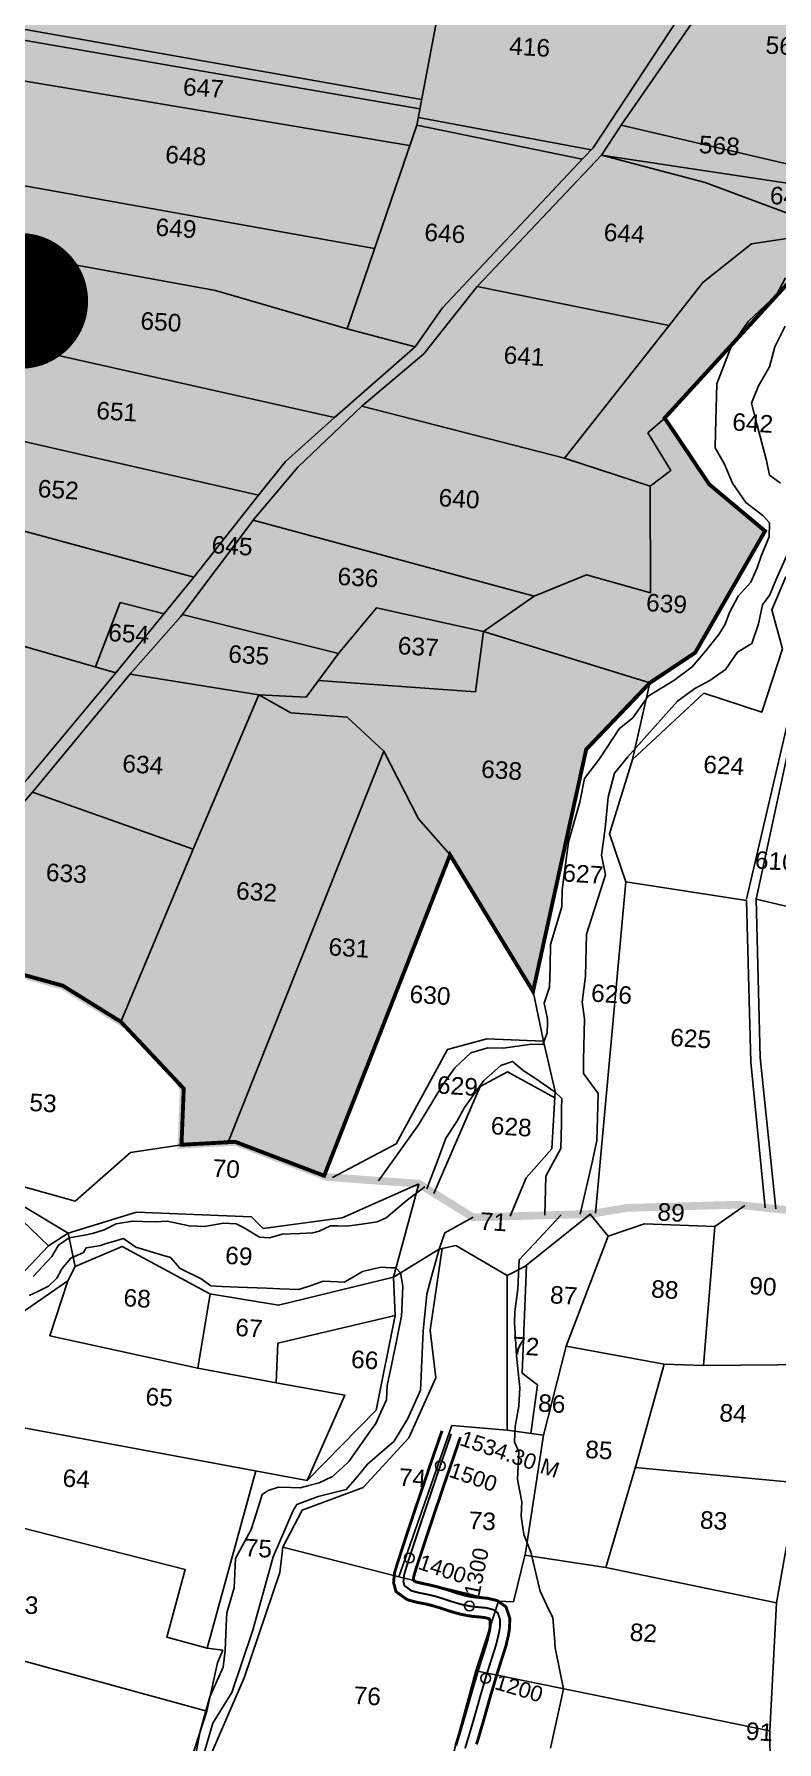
# Model space of a CAD drawing. Header units: inches. Extents: x 198958 to 218693, y 1596361 to 1611769.
# Drawn here: x 204642 to 205405, y 1605805 to 1607558 of the extents above; entities that cross this region are included whole.
import ezdxf
from ezdxf.enums import TextEntityAlignment as Align

# ---------------------------------------------------------------- set-up
doc = ezdxf.new("R2010")
doc.units = ezdxf.units.IN
doc.header["$LTSCALE"] = 15
doc.header["$MEASUREMENT"] = 0
doc.header["$PDMODE"] = 32
doc.header["$PDSIZE"] = 10
doc.linetypes.add('ACAD_ISO02W100', pattern=[15, 12, -3])
doc.linetypes.add('HIDDEN2', pattern=[0.1875, 0.125, -0.0625])
for name, color, linetype in [('CANAL1', 7, 'Continuous'), ('CHANAGE', 1, 'Continuous'), ('PLOT', 7, 'Continuous'), ('PLOTS', 7, 'Continuous'), ('PLOTS NO', 7, 'Continuous'), ('STREAMS', 4, 'Continuous'), ('text2', 7, 'Continuous'), ('VILLAGE BOUNDAY', 5, 'Continuous'), ('WUA-11', 3, 'Continuous')]:
    doc.layers.add(name, color=color, linetype=linetype)
doc.styles.get("Standard").update_dxf_attribs({"font": 'arial.ttf'})

msp = doc.modelspace()

# ---------------------------------------------------------------- hatches: boundary and pattern name
at = {"layer": 'PLOTS NO', "true_color": 0xfeeab9}
h = msp.add_hatch(color=254, dxfattribs=at)
h.dxf.hatch_style = 1
h.paths.add_polyline_path([(203614.5, 1606717.2), (203635.6, 1606729.9), (203659.1, 1606760.9), (203734.2, 1606879.4), (203795.7, 1606973.1), (203880, 1607094.2), (203940.3, 1607182.1), (204037.8, 1607317.2), (204090.6, 1607398.2), (204137.3, 1607496.5), (204215.5, 1607643.5), (204224, 1607680), (204255.1, 1607698.1), (204292.3, 1607720.6), (204377.9, 1607781.9), (204510, 1607904.2), (204591.9, 1607979.3), (204653.1, 1607968.3), (204680.3, 1607986.5), (204765.7, 1607988.1), (204874.6, 1607974), (205014.5, 1607969.1), (205062.3, 1607961), (205074.9, 1607990.3), (205106.6, 1608029.8), (205150.3, 1608070.2), (205213.2, 1608099.8), (205271, 1608103.1), (205328.8, 1608106.4), (205388.5, 1608109.8), (205430.8, 1608125.3), (205538.5, 1608245.5), (205687.4, 1608184.7), (205696.3, 1608176), (205699, 1608165), (205751.4, 1608164.6), (205752.5, 1608151.8), (205748.1, 1608083.1), (205744.7, 1608022.3), (205706.7, 1607945.1), (205575.4, 1607844.6), (205540.4, 1607747.4), (205532.9, 1607690.5), (205520.2, 1607594.2), (205475, 1607410.6), (205472.3, 1607396.2), (205465.3, 1607355.4), (205289.8, 1607163.6), (205335.6, 1607095.5), (205392.9, 1607047.6), (205321.2, 1606922.8), (205274.6, 1606891.8), (205209.2, 1606823.4), (205154.6, 1606575), (205069.4, 1606715.2), (204940.1, 1606385.8), (204848.8, 1606420.6), (204793.6, 1606417.6), (204795.9, 1606475.2), (204731.4, 1606543.8), (204671.7, 1606580.9), (204588.7, 1606603.8), (204579.4, 1606605.3), (204380.2, 1606637.7), (204291.1, 1606651.5), (204249.7, 1606658), (204081, 1606699.8), (203952, 1606729.4), (203844, 1606733.5), (203727.1, 1606727.3), (203692.6, 1606725.3)])
at = {"layer": 'text2'}
h = msp.add_hatch(dxfattribs=at)
h.set_pattern_fill('ANSI31', color=5)
h.set_pattern_definition([(45, (13764.51702, -5394.74137), (-0.088388347648, 0.088388347648), [])])
edge = h.paths.add_edge_path()
edge.add_arc((204628, 1607283.9), 69.1, 0, 360)
h.paths.add_polyline_path([(204549.3, 1607252.8), (204706.6, 1607252.8), (204706.6, 1607314.9), (204549.3, 1607314.9)], flags=9)

# ---------------------------------------------------------------- linework, layer by layer
at = {"layer": 'CANAL1', "color": 200, "linetype": 'ByBlock', "ltscale": 40, "const_width": 3}
for points in [[(205075.2, 1605800.8), (205077.4, 1605808), (205079.6, 1605815.2), (205082, 1605823.3), (205083.8, 1605829.5), (205085.9, 1605836.7), (205088.9, 1605847.3), (205090, 1605851.3), (205092.1, 1605858.7), (205094.3, 1605866), (205096.5, 1605873.4), (205098.7, 1605880.7), (205100.9, 1605887.9), (205103.4, 1605895.5), (205105.4, 1605901.8), (205107.4, 1605908.5), (205109.8, 1605918.5), (205110.5, 1605922.6), (205110.7, 1605928.3), (205109.9, 1605930.8), (205109.5, 1605931.1), (205104.6, 1605932.3), (205093.2, 1605933.4), (205087.9, 1605934.1), (205079.7, 1605935.8), (205072.1, 1605937.9), (205066.9, 1605939.5), (205058.3, 1605942.4), (205051.5, 1605944.4), (205043.9, 1605946.3), (205035.6, 1605947.8), (205025.5, 1605950.5), (205013.9, 1605958.8), (205011.4, 1605968), (205012.4, 1605978.3), (205015.8, 1605989.5), (205017.8, 1605995.5), (205020.1, 1606002.7), (205022.4, 1606009.6), (205023.6, 1606013.4), (205026.9, 1606023.3), (205029.2, 1606030.3), (205031.5, 1606037.3), (205033.9, 1606044.3), (205036.3, 1606051.4), (205038.7, 1606058.5), (205041.1, 1606065.7), (205043.6, 1606072.9), (205046.1, 1606080.1), (205048.5, 1606087.4), (205051, 1606094.7), (205053.5, 1606102), (205056.1, 1606109.3), (205058.6, 1606116.6), (205061.1, 1606123.9)], [(205096.5, 1605802.1), (205098.8, 1605809.4), (205101.2, 1605817.7), (205103.1, 1605824), (205105.1, 1605831.3), (205108.1, 1605841.8), (205109.2, 1605845.8), (205111.3, 1605853.1), (205113.5, 1605860.4), (205115.6, 1605867.6), (205117.8, 1605874.8), (205120, 1605881.9), (205122.4, 1605889.4), (205124.5, 1605895.8), (205126.8, 1605903.2), (205129.4, 1605914.5), (205130.4, 1605920.6), (205130.8, 1605931.2), (205126.9, 1605943.2), (205118, 1605949.6), (205107.9, 1605952), (205095.5, 1605953.3), (205091.2, 1605953.8), (205084.4, 1605955.3), (205077.8, 1605957.1), (205073.1, 1605958.6), (205064.3, 1605961.5), (205056.7, 1605963.7), (205048.1, 1605965.8), (205040, 1605967.4), (205034.1, 1605968.9), (205031.7, 1605970.6), (205032.1, 1605974.4), (205034.8, 1605983.5), (205036.7, 1605989.3), (205039.1, 1605996.5), (205041.4, 1606003.4), (205042.6, 1606007.1), (205045.9, 1606017), (205048.2, 1606023.9), (205050.5, 1606030.9), (205052.9, 1606037.9), (205055.2, 1606045), (205057.7, 1606052.1), (205060.1, 1606059.3), (205062.5, 1606066.5), (205065, 1606073.7), (205067.5, 1606080.9), (205070, 1606088.2), (205072.5, 1606095.5), (205075, 1606102.8), (205077.5, 1606110.1), (205080, 1606117.4)]]:
    msp.add_lwpolyline(points, dxfattribs=at)
at = {"layer": 'CANAL1', "color": 1, "linetype": 'HIDDEN2', "ltscale": 40, "const_width": 2}
msp.add_lwpolyline([(205084.8, 1605797.9), (205087, 1605805.1), (205089.2, 1605812.3), (205091.6, 1605820.5), (205093.4, 1605826.7), (205095.5, 1605834), (205098.5, 1605844.5), (205099.6, 1605848.6), (205101.7, 1605855.9), (205103.9, 1605863.2), (205106, 1605870.5), (205108.2, 1605877.7), (205110.5, 1605884.9), (205112.9, 1605892.4), (205115, 1605898.8), (205117.1, 1605905.9), (205119.6, 1605916.5), (205120.5, 1605921.6), (205120.8, 1605929.8), (205118.4, 1605937), (205113.7, 1605940.4), (205106.3, 1605942.2), (205094.3, 1605943.3), (205089.6, 1605944), (205082, 1605945.5), (205074.9, 1605947.5), (205070, 1605949), (205061.3, 1605951.9), (205054.1, 1605954.1), (205046, 1605956), (205037.8, 1605957.6), (205029.8, 1605959.7), (205022.6, 1605964.9), (205021.5, 1605968.9), (205022.3, 1605976.4), (205025.3, 1605986.5), (205027.2, 1605992.4), (205029.6, 1605999.6), (205031.9, 1606006.5), (205033.1, 1606010.3), (205036.4, 1606020.2), (205038.7, 1606027.1), (205041, 1606034.1), (205043.4, 1606041.1), (205045.8, 1606048.2), (205048.2, 1606055.3), (205050.6, 1606062.5), (205053.1, 1606069.7), (205055.5, 1606076.9), (205058, 1606084.2), (205060.5, 1606091.4), (205063, 1606098.7), (205065.5, 1606106), (205068, 1606113.3), (205070.5, 1606120.7)], dxfattribs=at)
at = {"layer": 'CHANAGE'}
for p in [(205059.4, 1606088.2), (205027.6, 1605993.4), (205089.3, 1605944), (205105.9, 1605869.9)]:
    msp.add_point(p, dxfattribs=at)
at = {"layer": 'PLOT'}
for points in [[(204808.9, 1607666.9), (205303.4, 1607573), (205216.4, 1607440.8), (205206.7, 1607431.2), (205061.2, 1607276.4), (205033.7, 1607236.8), (204950.6, 1607164.1), (204900.5, 1607118.9), (204872.5, 1607084.3), (204806.4, 1607000.3), (204726, 1606902.1), (204635.5, 1606793.2), (204609.6, 1606764), (204521.7, 1606614.7)], [(205367.2, 1607640.9), (205245.1, 1607464.1), (205224.8, 1607433.6), (205097.3, 1607298.7), (205042.5, 1607229.6), (204978.7, 1607175.8), (204913, 1607113.1), (204868.5, 1607060.3), (204792.8, 1606959.9), (204741.7, 1606901.6), (204640.5, 1606779.5), (204605.8, 1606739.9), (204532.6, 1606612.9)], [(204963.8, 1607255.2), (205035.1, 1607464.3), (205064.4, 1607618.3)], [(204584.5, 1607570.9), (205040.1, 1607490.5)], [(205038.3, 1607481.1), (204591.7, 1607558.2)], [(204585.7, 1607517.4), (205027.9, 1607443.2)], [(205214.4, 1607438.9), (205036.9, 1607472.1)], [(205035.1, 1607464.3), (205204.9, 1607429.5)], [(205245.1, 1607464.1), (205475, 1607410.6), (205472.3, 1607396.2)], [(205224.8, 1607433.6), (205331.5, 1607405.4), (205465.3, 1607355.4), (205379.1, 1607342.4), (205328.9, 1607302.7), (205294.4, 1607258.7)], [(205224.8, 1607433.6), (205472.3, 1607396.2), (205465.3, 1607355.4)], [(204565.3, 1607413.8), (204991.9, 1607337.7)], [(204548.4, 1607345.6), (204828.6, 1607294.4), (204963.8, 1607255.2), (205033.7, 1607236.8)], [(205187, 1607122.4), (205294.4, 1607258.7), (205097.3, 1607298.7)], [(204520.3, 1607260.6), (204950.6, 1607164.1)], [(204490.9, 1607171.8), (204872.5, 1607084.3)], [(204978.7, 1607175.8), (205187, 1607122.4), (205274.9, 1607093.5)], [(205274.6, 1606891.8), (205321.2, 1606922.8), (205392.9, 1607047.6), (205335.6, 1607095.5), (205289.8, 1607163.6), (205272.6, 1607148.3), (205296.1, 1607109.8), (205274.9, 1607093.5), (205275.1, 1606984.2), (205209.5, 1607002.5), (205155.8, 1606980.8), (205103.7, 1606944.4)], [(204806.4, 1607000.3), (204466.8, 1607092.4)], [(204867.3, 1607058.8), (205155.8, 1606980.8)], [(204434.9, 1607004.8), (204621.6, 1606932), (204726, 1606902.1)], [(205373.7, 1606669.6), (205421.5, 1606873.5), (205453.3, 1606971.2), (205414.2, 1607000.5), (205399.8, 1606966.7), (205410.7, 1606926.6), (205389.6, 1606861.7), (205329.9, 1606881.1), (205256.7, 1606813.1), (205233.1, 1606736.7), (205249.9, 1606687.4)], [(204705.1, 1606908.1), (204730.7, 1606974.1), (204775.7, 1606962.7)], [(204794.3, 1606961.9), (204954.8, 1606922), (204921.6, 1606877.1), (204873.1, 1606879.4)], [(204934.2, 1606894.1), (205095.6, 1606882.6), (205103.7, 1606944.4), (204993.9, 1606968.8), (204954.8, 1606922)], [(205103.7, 1606944.4), (205274.6, 1606891.8)], [(205404, 1606351.8), (205388, 1606507.3), (205383.9, 1606669.8), (205643.7, 1606608.8), (205732.5, 1606882.4), (205458.9, 1606950.9), (205420.6, 1606841), (205383.9, 1606669.8)], [(204805.6, 1606721), (204873.1, 1606879.4), (204740.9, 1606900.7)], [(205154.6, 1606575), (205209.2, 1606823.4), (205274.6, 1606891.8), (205256.7, 1606813.1)], [(204873.1, 1606879.4), (204906, 1606860.9), (204963.8, 1606856.4), (205001.3, 1606821.7), (204841.4, 1606420.2)], [(205001.3, 1606821.7), (205037.1, 1606752.3), (205069.4, 1606715.2)], [(204640.5, 1606779.5), (204805.6, 1606721), (204731.4, 1606543.8)], [(204940.1, 1606385.8), (204987.8, 1606506.6), (205069.4, 1606715.2), (205154.6, 1606575), (205165.2, 1606523.9), (205107, 1606526.4), (205066.9, 1606515.5), (205014, 1606418.4), (204948.8, 1606384)], [(205218.7, 1606347.4), (205249.9, 1606687.4), (205373.7, 1606668.2), (205378.3, 1606502.3), (205392.9, 1606352.9)], [(205165.2, 1606523.9), (205177.2, 1606472.1), (205173.9, 1606413.5), (205147.7, 1606383.7), (205131, 1606344.2)], [(205052.8, 1606367.6), (205100.4, 1606477.4), (205128.3, 1606492.3), (205176.9, 1606465.7)]]:
    msp.add_lwpolyline(points, dxfattribs=at)
at = {"layer": 'PLOTS'}
for points in [[(204588.7, 1606603.8), (204541.2, 1606479.9), (204518.2, 1606412.7), (204504.6, 1606359.1), (204492, 1606320.2), (204481.2, 1606286.8), (204449, 1606208.1), (204476.3, 1606215.5), (204558.4, 1606257.7), (204620.7, 1606275.5), (204657.1, 1606313.8), (204619.9, 1606349.3), (204555.6, 1606356.3), (204492, 1606320.2)], [(204504.6, 1606359.1), (204576.5, 1606381.1), (204617.9, 1606362.5), (204626.9, 1606375.7), (204684.4, 1606359.6), (204741.1, 1606409.6), (204793.6, 1606417.6)], [(204657.1, 1606313.8), (204677.3, 1606326.9), (204747.4, 1606348.4), (204865.5, 1606343.7), (204877.5, 1606331.7), (204958.7, 1606342.4), (205037.2, 1606377.6)], [(205011.2, 1606281.7), (205037.2, 1606377.6)], [(204495.1, 1606152.2), (204677, 1606277.9), (204684.4, 1606292.7), (204732.5, 1606313.3), (204822.7, 1606264.6), (204893.1, 1606252.8), (205011.2, 1606281.7), (205058.2, 1606310.4), (205075.4, 1606314.2), (205128, 1606283.2), (205146.2, 1606292.6), (205213.3, 1606346.5), (205231.7, 1606323.6), (205269.2, 1606336.4), (205341.2, 1606333.5), (205372.2, 1606355.1)], [(204617.9, 1606362.5), (204677.3, 1606326.9)], [(205429.1, 1606349.1), (205435.8, 1606292.9), (205443.4, 1606192.1), (205426.6, 1606070.7), (205409.9, 1605976.4), (205404.8, 1605947.4), (205397.8, 1605816), (205398.4, 1605742.2)], [(205188.7, 1606210.7), (205289.3, 1606192.5), (205329.8, 1606190.9), (205341.2, 1606333.5)], [(204677.3, 1606326.9), (204684.4, 1606292.7)], [(205128, 1606283.2), (205128.1, 1606124.6), (205071.3, 1606129.5), (205016.9, 1605974.2), (204897.7, 1606004.4), (204917.6, 1606042.4), (204980.3, 1606065.8), (205027, 1606116.7), (205054.8, 1606178.2), (205049.1, 1606227.1), (205061.2, 1606311)], [(205165.5, 1606119.3), (205188.7, 1606210.7), (205231.7, 1606323.6)], [(205148, 1606294), (205143.5, 1606183), (205159.2, 1606171), (205152.2, 1606121.2)], [(204677, 1606277.9), (204658.3, 1606221.5), (204810.2, 1606188.1), (204823.1, 1606264.6)], [(204810.2, 1606188.1), (204890.9, 1606173.3), (204892.5, 1606213.8), (205013, 1606242.2), (205011.2, 1606281.7)], [(205013, 1606242.2), (204993.5, 1606145.2), (204922.6, 1606073), (204495.1, 1606152.2), (204417.8, 1606155.3), (204438.5, 1606206.4), (204449, 1606208.1)], [(205229.4, 1605983.5), (205260.8, 1606090.4), (205289.3, 1606192.5)], [(205329.8, 1606190.9), (205443.4, 1606192.1)], [(204890.9, 1606173.3), (204961.4, 1606160.5), (204922.6, 1606073)], [(205119.1, 1605949.2), (205134.5, 1605948.5), (205146.8, 1605998.8), (205165.5, 1606119.3), (205128.1, 1606124.6)], [(204870, 1606082.8), (204820.1, 1605900.7), (204778.4, 1605912.2), (204797.4, 1605981.4), (204440.6, 1606072.6)], [(205259.6, 1606086.3), (205426.6, 1606070.7)], [(204410.1, 1606033.3), (204401, 1605950.6), (204819.5, 1605836.1), (204830.5, 1605885.7), (204836, 1605898.7), (204820.1, 1605900.7)], [(204897.7, 1606004.4), (204894.6, 1605978.6), (204858.1, 1605870.5), (204813.4, 1605767.7), (204812.1, 1605737.4), (204789.1, 1605682.5), (204765.7, 1605634.4), (204754.9, 1605612), (204719.4, 1605541.7)], [(205146.2, 1605996.4), (205229.4, 1605983.5), (205404.8, 1605947.4)], [(204823.7, 1605512.4), (204982.2, 1605468), (204991.9, 1605502.6), (205058.1, 1605712.3), (205071.7, 1605787.8), (205095.7, 1605877.5), (205119.1, 1605949.2), (205016.9, 1605974.2)], [(204819.5, 1605836.1), (204789.2, 1605742.3), (204384.4, 1605865.1), (204348.9, 1605876.5), (204401, 1605950.6)], [(205095.7, 1605877.5), (205397.8, 1605816)]]:
    msp.add_lwpolyline(points, dxfattribs=at)
at = {"layer": 'STREAMS'}
for points in [[(205413.8, 1607307.5), (205404.6, 1607289.9), (205375.9, 1607263.1), (205358.7, 1607238.6), (205343.2, 1607198.8), (205342, 1607148.4), (205341.7, 1607132.9), (205351.4, 1607116.3), (205359.4, 1607096.6), (205373.3, 1607076.8), (205390.7, 1607063.4), (205397.6, 1607056), (205397.2, 1607041.8), (205389.3, 1607022.8), (205384.8, 1607009.7), (205378.2, 1606995.2), (205365.4, 1606980.8), (205356.3, 1606964), (205351.8, 1606952.1), (205345.5, 1606941.3), (205331.9, 1606924.4), (205318.1, 1606908.3), (205299.3, 1606894.3), (205272.9, 1606878), (205257, 1606855.9), (205243, 1606844.5), (205222.8, 1606813.8), (205207.6, 1606793.5), (205202.8, 1606769.2), (205190.9, 1606728.6), (205184.6, 1606679.2), (205184.2, 1606661.9), (205172.6, 1606623.3), (205172.1, 1606600.8), (205171.6, 1606579.2), (205166.1, 1606563.1), (205169.5, 1606546.6), (205169.4, 1606542.6), (205169.2, 1606532.6), (205164.7, 1606520.5), (205153, 1606520.8), (205124, 1606516.7), (205108.3, 1606517), (205090.7, 1606512), (205074.4, 1606496.5), (205061.6, 1606478.8), (205037, 1606438.1), (204995.9, 1606380.6)], [(205408.7, 1607096.8), (205397.4, 1607105), (205394.5, 1607120.1), (205384.9, 1607156.3), (205379.1, 1607178.8), (205386, 1607196.7), (205397.6, 1607216.1), (205403.1, 1607236.8), (205413.7, 1607258)], [(205203.1, 1606346.2), (205215.6, 1606401.1), (205220.3, 1606421.8), (205220.5, 1606433.2), (205221.4, 1606470.1), (205206.3, 1606490.8), (205206.6, 1606504.1), (205207.2, 1606532.7), (205207.5, 1606546.7), (205204.9, 1606563.9), (205208.5, 1606590.6), (205209.5, 1606633.7), (205228.9, 1606694.8), (205224.8, 1606714.8), (205228.6, 1606742.7), (205231.9, 1606774.4), (205238.2, 1606799.1), (205252, 1606815.9), (205280.1, 1606847.3), (205302.9, 1606872.8), (205320.7, 1606885.9), (205336.3, 1606894), (205352.3, 1606905.4), (205364.5, 1606923.3), (205379.4, 1606932.2), (205386, 1606952.4), (205390.2, 1606972), (205397.9, 1606982), (205403.9, 1606997.3), (205418.9, 1607030.9)], [(205045.6, 1606372.4), (205057.3, 1606402.7), (205064.9, 1606424.3), (205076.4, 1606441.6), (205084.2, 1606455.7), (205104.2, 1606483.5), (205121.4, 1606498.8), (205133.4, 1606503), (205144.6, 1606493.8), (205157.2, 1606485.5), (205177.2, 1606471.4), (205184.2, 1606464.9), (205184, 1606454.7), (205183.7, 1606439.3), (205183.1, 1606413.7), (205174.9, 1606398.8), (205167.6, 1606385.4), (205166.7, 1606345.2)], [(204641.3, 1606282.5), (204660.5, 1606302.8), (204667.2, 1606314.5), (204678.3, 1606322.1), (204694, 1606324.8), (204702.3, 1606326.5), (204714.3, 1606330.1), (204726.6, 1606336.4), (204743.1, 1606339.3), (204753.6, 1606338.9), (204767, 1606338.3), (204778.9, 1606339), (204801.3, 1606334.2), (204817.3, 1606333.6), (204836.8, 1606337), (204849.8, 1606336.5), (204857.3, 1606332.5), (204873.7, 1606322.6), (204883.8, 1606322.2), (204896.9, 1606325.7), (204915.1, 1606326.5), (204928.6, 1606327.1), (204935.1, 1606328.8), (204946.7, 1606334.5), (204954.2, 1606334.2), (204962.7, 1606333.9), (204971.4, 1606335.1), (204983.4, 1606336.8), (204994.4, 1606338.4), (205003.9, 1606342.4), (205025.8, 1606361.1), (205043.5, 1606374.3)], [(205093, 1606343.1), (205064.1, 1606327.3), (205058.2, 1606310.4), (205050.1, 1606281), (205045.4, 1606264.2), (205041.7, 1606226.3), (205040.5, 1606196), (205039.8, 1606180.1), (205039.2, 1606165.8), (205025.9, 1606136.7), (205012, 1606113.4), (204984.7, 1606089.7), (204974.2, 1606077.2), (204962.8, 1606063.6), (204934.1, 1606056.5), (204912.2, 1606048.4), (204908.2, 1606042.2), (204887.8, 1605994.6), (204872, 1605937.7), (204866.6, 1605918.2), (204845.3, 1605855.2), (204833, 1605835.4), (204825.9, 1605823.9), (204814.4, 1605785.3)], [(205183.6, 1606345.6), (205155.7, 1606316), (205140.2, 1606299.6), (205139, 1606269.7), (205136, 1606246), (205135.5, 1606234.9), (205137.7, 1606200.9), (205140.9, 1606168.1), (205140.1, 1606149.4), (205136.3, 1606128.4), (205135.7, 1606112.7), (205140, 1606102.3), (205138.8, 1606074), (205143.1, 1606050.9), (205142.5, 1606036.2), (205145.3, 1606017.6), (205152.2, 1605999.3), (205162, 1605959.4), (205168.9, 1605944.6), (205174.8, 1605931.8), (205176.6, 1605911.8), (205177.5, 1605901), (205182.2, 1605877.4), (205185.9, 1605859.1), (205182.2, 1605841.6), (205172.4, 1605798)], [(204802.5, 1605761.4), (204812.8, 1605815.5), (204822.8, 1605851), (204836.3, 1605881.4), (204838.5, 1605898.4), (204839.6, 1605924.1), (204840.1, 1605937.1), (204847.6, 1605962.8), (204848.9, 1605992.8), (204865, 1606022.5), (204872.5, 1606046.1), (204876.4, 1606058.5), (204882.6, 1606062.5), (204893.2, 1606066.2), (204905.8, 1606065.6), (204915.4, 1606065.3), (204924.5, 1606067.8), (204934.9, 1606070.6), (204948.8, 1606077), (204959, 1606086.4), (204965.5, 1606092.4), (204980.2, 1606113.2), (204986.7, 1606122.4), (204993.1, 1606131.5), (204998.4, 1606143.2), (205004.2, 1606155.9), (205004.8, 1606170.5), (205008.1, 1606186.5), (205013.9, 1606214.1), (205017.2, 1606229.9), (205019.6, 1606241.5), (205019.8, 1606248.1), (205020.8, 1606272.5), (205018.5, 1606286.1), (205013.7, 1606291.2), (205008.5, 1606291.4), (204998.7, 1606291.8), (204989.4, 1606289.7), (204979.6, 1606287.5), (204970.9, 1606282.5), (204964.4, 1606278.7), (204960.7, 1606276.6), (204954.3, 1606276.8), (204939.2, 1606277.5), (204927.8, 1606273.6), (204914.1, 1606269), (204894.7, 1606269.7), (204880.8, 1606270.3), (204851.9, 1606271.5), (204834.9, 1606272.2), (204823.6, 1606272.6), (204813.7, 1606279.8), (204792.1, 1606290.5), (204782.3, 1606302), (204771.7, 1606305), (204746.6, 1606312.6), (204738.7, 1606318), (204733.9, 1606321.2), (204723.7, 1606318.2), (204716.3, 1606316.1), (204710.5, 1606314.2), (204702.4, 1606312.8), (204695.8, 1606311.7), (204692.9, 1606307), (204680.1, 1606301.1), (204670.6, 1606290.1), (204665.6, 1606280.7), (204657, 1606272.3), (204646.2, 1606267), (204637.3, 1606262.7)]]:
    msp.add_lwpolyline(points, dxfattribs=at)
at = {"layer": 'VILLAGE BOUNDAY', "linetype": 'ACAD_ISO02W100', "ltscale": 0.2, "const_width": 8}
msp.add_lwpolyline([(204588.7, 1606603.8), (204671.7, 1606580.9), (204762.7, 1606524.4), (204795.9, 1606475.2), (204793.6, 1606417.6), (204848.8, 1606420.6), (204943.7, 1606384.4), (205037.2, 1606377.6), (205093, 1606343.1), (205213.3, 1606346.5), (205251.6, 1606352.8), (205364, 1606356), (205437.6, 1606348.2)], dxfattribs=at)
at = {"layer": 'WUA-11', "color": 15, "const_width": 4}
msp.add_lwpolyline([(205520.2, 1607594.2), (205475, 1607410.6), (205472.3, 1607396.2), (205465.3, 1607355.4), (205289.8, 1607163.6), (205335.6, 1607095.5), (205392.9, 1607047.6), (205321.2, 1606922.8), (205274.6, 1606891.8), (205209.2, 1606823.4), (205154.6, 1606575), (205069.4, 1606715.2), (204940.1, 1606385.8), (204848.8, 1606420.6), (204793.6, 1606417.6), (204795.9, 1606475.2), (204731.4, 1606543.8), (204671.7, 1606580.9), (204588.7, 1606603.8)], dxfattribs=at)
at = {"layer": 'WUA-11', "const_width": 3}
msp.add_lwpolyline([(205520.2, 1607594.2), (205475, 1607410.6), (205472.3, 1607396.2), (205465.3, 1607355.4), (205289.8, 1607163.6), (205335.6, 1607095.5), (205392.9, 1607047.6), (205321.2, 1606922.8), (205274.6, 1606891.8), (205209.2, 1606823.4), (205154.6, 1606575), (205069.4, 1606715.2), (204940.1, 1606385.8), (204848.8, 1606420.6), (204793.6, 1606417.6), (204795.9, 1606475.2), (204731.4, 1606543.8), (204671.7, 1606580.9), (204588.7, 1606603.8)], dxfattribs=at)

# ---------------------------------------------------------------- texts
at = {"layer": 'CHANAGE'}
for s, rotation, p in [('1534.30 M', 341.0274, (205080.9, 1606117.1)), ('1500', 341.0883, (205069.8, 1606084.6)), ('1400', 341.7832, (205038, 1605990)), ('1300', 78.4014, (205091.5, 1605954.8)), ('1200', 343.4115, (205116.4, 1605866.8))]:
    msp.add_text(s, height=16, rotation=rotation, dxfattribs=at).set_placement(p, align=Align.MIDDLE_LEFT)
at = {"layer": 'PLOTS NO'}
for s, p in [('567', (205393, 1607537.8)), ('416', (205129.7, 1607536.9)), ('647', (204794.7, 1607494.9)), ('568', (205324.5, 1607435.7)), ('648', (204776.5, 1607425.4)), ('643', (205397.4, 1607383.4)), ('649', (204766.5, 1607350.8)), ('646', (205042.6, 1607345.6)), ('644', (205226.8, 1607345.6)), ('650', (204751, 1607254.7)), ('641', (205124, 1607219.6)), ('651', (204705.7, 1607162.6)), ('642', (205358.8, 1607150.9)), ('652', (204645.6, 1607082.5)), ('640', (205057.2, 1607073.2)), ('645', (204824.1, 1607024.9)), ('636', (204953.4, 1606992.4)), ('639', (205270.3, 1606965.5)), ('654', (204717.9, 1606934.7)), ('635', (204841.2, 1606912.7)), ('637', (205015.3, 1606921.3)), ('634', (204732.4, 1606800.2)), ('638', (205100.9, 1606794.5)), ('624', (205329.1, 1606799.4)), ('610', (205382, 1606701.2)), ('633', (204653.9, 1606688.6)), ('627', (205184.3, 1606688)), ('632', (204849.2, 1606669.6)), ('631', (204944.1, 1606612.1)), ('630', (205027.4, 1606563.5)), ('626', (205213.8, 1606564.6)), ('625', (205295.1, 1606519.1)), ('629', (205055.5, 1606470.3)), ('53', (204636.9, 1606452.4)), ('628', (205110.8, 1606428.5)), ('70', (204825, 1606384.9)), ('71', (205099.4, 1606330.4)), ('89', (205281.9, 1606340)), ('69', (204838, 1606295.4)), ('88', (205275.5, 1606260.9)), ('90', (205376.2, 1606264.2)), ('68', (204733.6, 1606251.9)), ('87', (205171.6, 1606254.9)), ('67', (204848.4, 1606221.4)), ('66', (204967.3, 1606188.7)), ('72', (205132.6, 1606202.7)), ('65', (204756.2, 1606150.4)), ('86', (205159.4, 1606143.8)), ('84', (205345.6, 1606133.8)), ('85', (205207.8, 1606096.2)), ('64', (204671, 1606066.7)), ('74', (205016.3, 1606067.6)), ('73', (205088, 1606023.3)), ('83', (205325.6, 1606023.8)), ('75', (204858, 1605995.3)), ('63', (204618.1, 1605937.3)), ('82', (205253.5, 1605908.5)), ('76', (204969.9, 1605843.7)), ('91', (205372.6, 1605806.9))]:
    msp.add_text(s, height=18, rotation=356.3896, dxfattribs=at).set_placement(p)
at = {"layer": 'PLOTS NO', "color": 1}
msp.add_text('TC12', height=40, dxfattribs=at).set_placement((204628, 1607283.9), align=Align.MIDDLE_CENTER)

doc.saveas('drawing.dxf')
